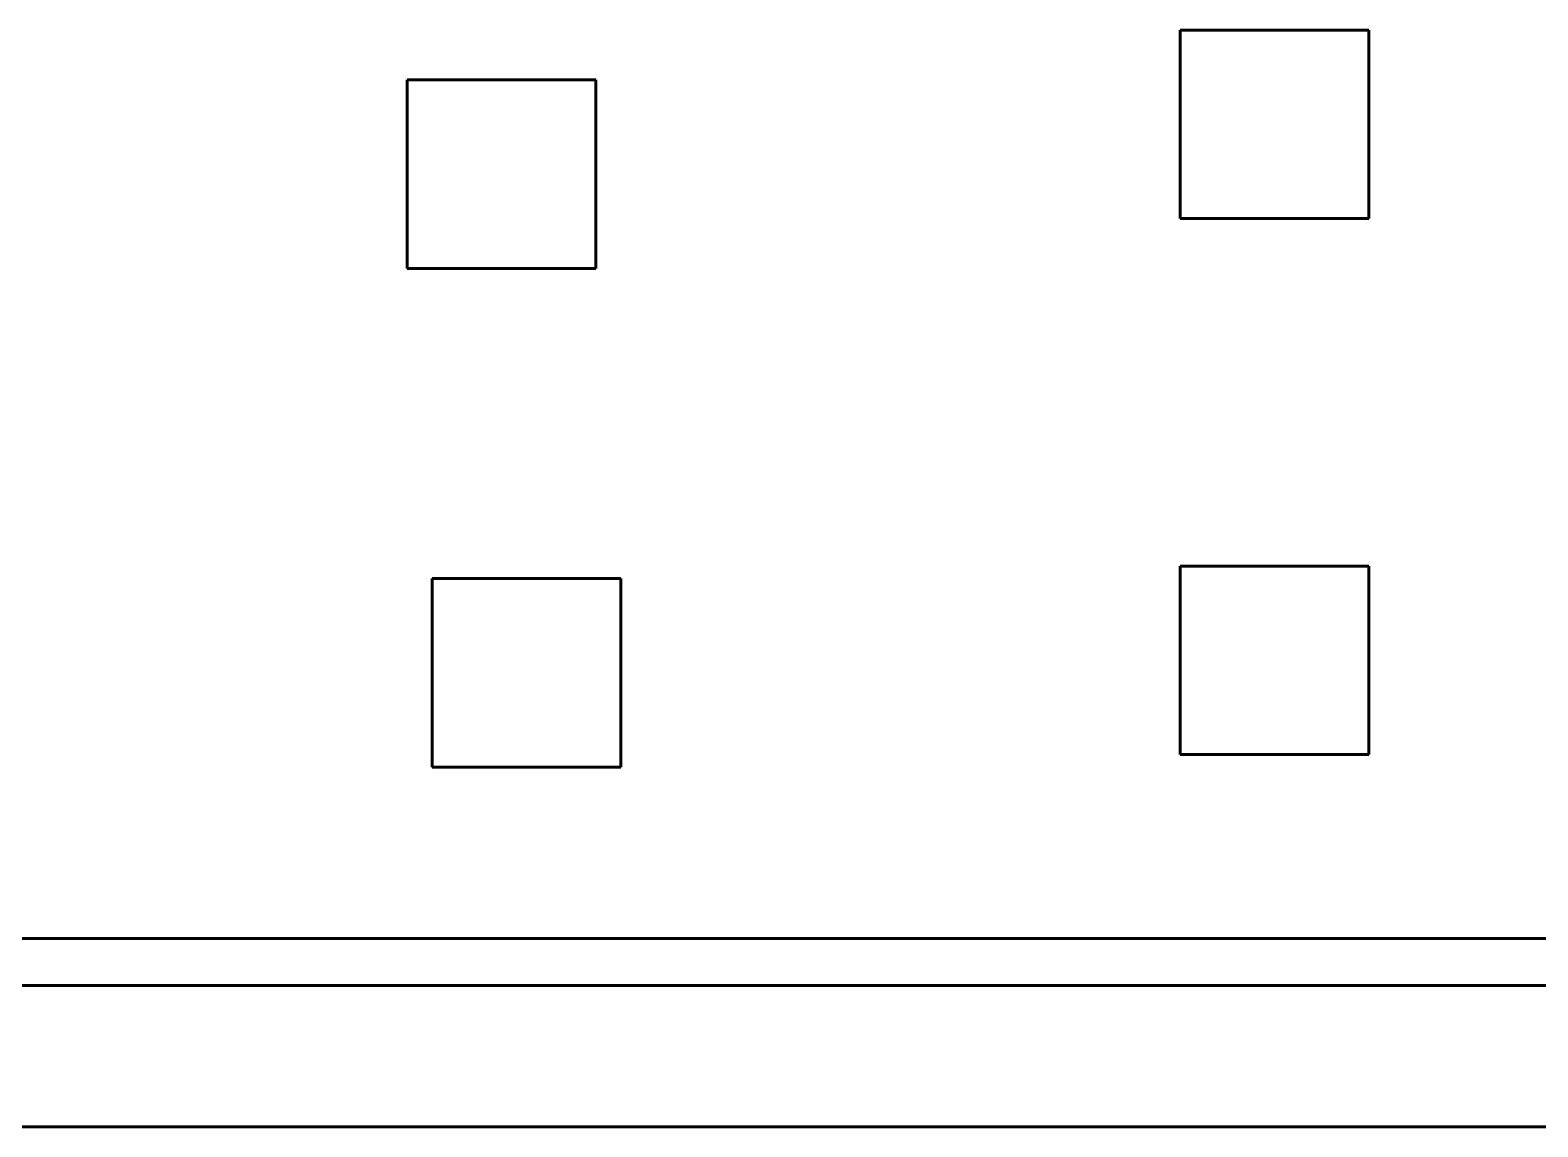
# Model space of a CAD drawing. Extents: x 0 to 297, y 0 to 292.
# Drawn here: x 127.35 to 143.35, y 85.61 to 97.24 of the extents above; entities that cross this region are included whole.
import ezdxf

# ---------------------------------------------------------------- set-up
doc = ezdxf.new("R2010")
doc.units = 0
doc.header["$MEASUREMENT"] = 0
doc.linetypes.add('K5LT_BASIC', pattern=[0])
doc.layers.add('Системный слой', color=7, linetype='Continuous')

# ---------------------------------------------------------------- blocks, each defined once
blk = doc.blocks.new('*U')
at = {"layer": 'Системный слой', "linetype": 'K5LT_BASIC', "lineweight": 60}
for p, q in [((141.556, 97.245), (139.556, 97.245)), ((139.556, 97.245), (139.556, 95.245)), ((141.556, 95.245), (141.556, 97.245)), ((133.353, 96.716), (131.353, 96.716)), ((131.353, 96.716), (131.353, 94.716)), ((133.353, 94.716), (133.353, 96.716)), ((139.556, 95.245), (141.556, 95.245)), ((131.353, 94.716), (133.353, 94.716)), ((141.556, 91.556), (139.556, 91.556)), ((139.556, 91.556), (139.556, 89.556)), ((141.556, 89.556), (141.556, 91.556)), ((133.618, 91.424), (131.618, 91.424)), ((131.618, 91.424), (131.618, 89.424)), ((133.618, 89.424), (133.618, 91.424)), ((139.556, 89.556), (141.556, 89.556)), ((131.618, 89.424), (133.618, 89.424))]:
    blk.add_line(p, q, dxfattribs=at)

msp = doc.modelspace()

# ---------------------------------------------------------------- linework, layer by layer
at = {"layer": 'Системный слой', "linetype": 'K5LT_BASIC', "lineweight": 60}
for p, q in [((126.6, 87.606), (146.798, 87.606)), ((127.1, 87.106), (146.299, 87.106)), ((127.1, 85.606), (146.799, 85.606))]:
    msp.add_line(p, q, dxfattribs=at)

# ---------------------------------------------------------------- block references
at = {"layer": 'Системный слой'}
msp.add_blockref('*U', (0, 0), dxfattribs=at)
msp.add_blockref('*U', (0, 0), dxfattribs=at)
msp.add_blockref('*U', (0, 0), dxfattribs=at)
msp.add_blockref('*U', (0, 0), dxfattribs=at)
msp.add_blockref('*U', (0, 0), dxfattribs=at)
msp.add_blockref('*U', (0, 0), dxfattribs=at)
msp.add_blockref('*U', (0, 0), dxfattribs=at)
msp.add_blockref('*U', (0, 0), dxfattribs=at)
msp.add_blockref('*U', (0, 0), dxfattribs=at)
msp.add_blockref('*U', (0, 0), dxfattribs=at)
msp.add_blockref('*U', (0, 0), dxfattribs=at)
msp.add_blockref('*U', (0, 0), dxfattribs=at)
msp.add_blockref('*U', (0, 0), dxfattribs=at)
msp.add_blockref('*U', (0, 0), dxfattribs=at)
msp.add_blockref('*U', (0, 0), dxfattribs=at)
msp.add_blockref('*U', (0, 0), dxfattribs=at)
msp.add_blockref('*U', (0, 0), dxfattribs=at)
msp.add_blockref('*U', (0, 0), dxfattribs=at)
msp.add_blockref('*U', (0, 0), dxfattribs=at)
msp.add_blockref('*U', (0, 0), dxfattribs=at)
msp.add_blockref('*U', (0, 0), dxfattribs=at)
msp.add_blockref('*U', (0, 0), dxfattribs=at)
msp.add_blockref('*U', (0, 0), dxfattribs=at)
msp.add_blockref('*U', (0, 0), dxfattribs=at)
msp.add_blockref('*U', (0, 0), dxfattribs=at)
msp.add_blockref('*U', (0, 0), dxfattribs=at)
msp.add_blockref('*U', (0, 0), dxfattribs=at)
msp.add_blockref('*U', (0, 0), dxfattribs=at)
msp.add_blockref('*U', (0, 0), dxfattribs=at)
msp.add_blockref('*U', (0, 0), dxfattribs=at)
msp.add_blockref('*U', (0, 0), dxfattribs=at)
msp.add_blockref('*U', (0, 0), dxfattribs=at)
msp.add_blockref('*U', (0, 0), dxfattribs=at)
msp.add_blockref('*U', (0, 0), dxfattribs=at)
msp.add_blockref('*U', (0, 0), dxfattribs=at)
msp.add_blockref('*U', (0, 0), dxfattribs=at)
msp.add_blockref('*U', (0, 0), dxfattribs=at)
msp.add_blockref('*U', (0, 0), dxfattribs=at)
msp.add_blockref('*U', (0, 0), dxfattribs=at)
msp.add_blockref('*U', (0, 0), dxfattribs=at)
msp.add_blockref('*U', (0, 0), dxfattribs=at)
msp.add_blockref('*U', (0, 0), dxfattribs=at)
msp.add_blockref('*U', (0, 0), dxfattribs=at)
msp.add_blockref('*U', (0, 0), dxfattribs=at)
msp.add_blockref('*U', (0, 0), dxfattribs=at)
msp.add_blockref('*U', (0, 0), dxfattribs=at)
msp.add_blockref('*U', (0, 0), dxfattribs=at)
msp.add_blockref('*U', (0, 0), dxfattribs=at)
msp.add_blockref('*U', (0, 0), dxfattribs=at)
msp.add_blockref('*U', (0, 0), dxfattribs=at)
msp.add_blockref('*U', (0, 0), dxfattribs=at)
msp.add_blockref('*U', (0, 0), dxfattribs=at)
msp.add_blockref('*U', (0, 0), dxfattribs=at)
msp.add_blockref('*U', (0, 0), dxfattribs=at)
msp.add_blockref('*U', (0, 0), dxfattribs=at)
msp.add_blockref('*U', (0, 0), dxfattribs=at)
msp.add_blockref('*U', (0, 0), dxfattribs=at)
msp.add_blockref('*U', (0, 0), dxfattribs=at)
msp.add_blockref('*U', (0, 0), dxfattribs=at)
msp.add_blockref('*U', (0, 0), dxfattribs=at)
msp.add_blockref('*U', (0, 0), dxfattribs=at)
msp.add_blockref('*U', (0, 0), dxfattribs=at)
msp.add_blockref('*U', (0, 0), dxfattribs=at)
msp.add_blockref('*U', (0, 0), dxfattribs=at)
msp.add_blockref('*U', (0, 0), dxfattribs=at)
msp.add_blockref('*U', (0, 0), dxfattribs=at)
msp.add_blockref('*U', (0, 0), dxfattribs=at)
msp.add_blockref('*U', (0, 0), dxfattribs=at)
msp.add_blockref('*U', (0, 0), dxfattribs=at)
msp.add_blockref('*U', (0, 0), dxfattribs=at)
msp.add_blockref('*U', (0, 0), dxfattribs=at)
msp.add_blockref('*U', (0, 0), dxfattribs=at)
msp.add_blockref('*U', (0, 0), dxfattribs=at)
msp.add_blockref('*U', (0, 0), dxfattribs=at)
msp.add_blockref('*U', (0, 0), dxfattribs=at)
msp.add_blockref('*U', (0, 0), dxfattribs=at)
msp.add_blockref('*U', (0, 0), dxfattribs=at)
msp.add_blockref('*U', (0, 0), dxfattribs=at)
msp.add_blockref('*U', (0, 0), dxfattribs=at)
msp.add_blockref('*U', (0, 0), dxfattribs=at)
msp.add_blockref('*U', (0, 0), dxfattribs=at)
msp.add_blockref('*U', (0, 0), dxfattribs=at)
msp.add_blockref('*U', (0, 0), dxfattribs=at)
msp.add_blockref('*U', (0, 0), dxfattribs=at)
msp.add_blockref('*U', (0, 0), dxfattribs=at)
msp.add_blockref('*U', (0, 0), dxfattribs=at)
msp.add_blockref('*U', (0, 0), dxfattribs=at)
msp.add_blockref('*U', (0, 0), dxfattribs=at)
msp.add_blockref('*U', (0, 0), dxfattribs=at)
msp.add_blockref('*U', (0, 0), dxfattribs=at)
msp.add_blockref('*U', (0, 0), dxfattribs=at)
msp.add_blockref('*U', (0, 0), dxfattribs=at)
msp.add_blockref('*U', (0, 0), dxfattribs=at)
msp.add_blockref('*U', (0, 0), dxfattribs=at)
msp.add_blockref('*U', (0, 0), dxfattribs=at)
msp.add_blockref('*U', (0, 0), dxfattribs=at)
msp.add_blockref('*U', (0, 0), dxfattribs=at)
msp.add_blockref('*U', (0, 0), dxfattribs=at)
msp.add_blockref('*U', (0, 0), dxfattribs=at)
msp.add_blockref('*U', (0, 0), dxfattribs=at)
msp.add_blockref('*U', (0, 0), dxfattribs=at)
msp.add_blockref('*U', (0, 0), dxfattribs=at)
msp.add_blockref('*U', (0, 0), dxfattribs=at)
msp.add_blockref('*U', (0, 0), dxfattribs=at)
msp.add_blockref('*U', (0, 0), dxfattribs=at)
msp.add_blockref('*U', (0, 0), dxfattribs=at)
msp.add_blockref('*U', (0, 0), dxfattribs=at)
msp.add_blockref('*U', (0, 0), dxfattribs=at)
msp.add_blockref('*U', (0, 0), dxfattribs=at)
msp.add_blockref('*U', (0, 0), dxfattribs=at)
msp.add_blockref('*U', (0, 0), dxfattribs=at)
msp.add_blockref('*U', (0, 0), dxfattribs=at)
msp.add_blockref('*U', (0, 0), dxfattribs=at)
msp.add_blockref('*U', (0, 0), dxfattribs=at)
msp.add_blockref('*U', (0, 0), dxfattribs=at)
msp.add_blockref('*U', (0, 0), dxfattribs=at)
msp.add_blockref('*U', (0, 0), dxfattribs=at)
msp.add_blockref('*U', (0, 0), dxfattribs=at)
msp.add_blockref('*U', (0, 0), dxfattribs=at)
msp.add_blockref('*U', (0, 0), dxfattribs=at)
msp.add_blockref('*U', (0, 0), dxfattribs=at)
msp.add_blockref('*U', (0, 0), dxfattribs=at)
msp.add_blockref('*U', (0, 0), dxfattribs=at)
msp.add_blockref('*U', (0, 0), dxfattribs=at)
msp.add_blockref('*U', (0, 0), dxfattribs=at)
msp.add_blockref('*U', (0, 0), dxfattribs=at)
msp.add_blockref('*U', (0, 0), dxfattribs=at)
msp.add_blockref('*U', (0, 0), dxfattribs=at)
msp.add_blockref('*U', (0, 0), dxfattribs=at)
msp.add_blockref('*U', (0, 0), dxfattribs=at)
msp.add_blockref('*U', (0, 0), dxfattribs=at)
msp.add_blockref('*U', (0, 0), dxfattribs=at)
msp.add_blockref('*U', (0, 0), dxfattribs=at)
msp.add_blockref('*U', (0, 0), dxfattribs=at)
msp.add_blockref('*U', (0, 0), dxfattribs=at)
msp.add_blockref('*U', (0, 0), dxfattribs=at)
msp.add_blockref('*U', (0, 0), dxfattribs=at)
msp.add_blockref('*U', (0, 0), dxfattribs=at)
msp.add_blockref('*U', (0, 0), dxfattribs=at)
msp.add_blockref('*U', (0, 0), dxfattribs=at)
msp.add_blockref('*U', (0, 0), dxfattribs=at)
msp.add_blockref('*U', (0, 0), dxfattribs=at)
msp.add_blockref('*U', (0, 0), dxfattribs=at)
msp.add_blockref('*U', (0, 0), dxfattribs=at)
msp.add_blockref('*U', (0, 0), dxfattribs=at)
msp.add_blockref('*U', (0, 0), dxfattribs=at)
msp.add_blockref('*U', (0, 0), dxfattribs=at)
msp.add_blockref('*U', (0, 0), dxfattribs=at)
msp.add_blockref('*U', (0, 0), dxfattribs=at)
msp.add_blockref('*U', (0, 0), dxfattribs=at)
msp.add_blockref('*U', (0, 0), dxfattribs=at)
msp.add_blockref('*U', (0, 0), dxfattribs=at)
msp.add_blockref('*U', (0, 0), dxfattribs=at)
msp.add_blockref('*U', (0, 0), dxfattribs=at)
msp.add_blockref('*U', (0, 0), dxfattribs=at)
msp.add_blockref('*U', (0, 0), dxfattribs=at)
msp.add_blockref('*U', (0, 0), dxfattribs=at)
msp.add_blockref('*U', (0, 0), dxfattribs=at)
msp.add_blockref('*U', (0, 0), dxfattribs=at)
msp.add_blockref('*U', (0, 0), dxfattribs=at)
msp.add_blockref('*U', (0, 0), dxfattribs=at)
msp.add_blockref('*U', (0, 0), dxfattribs=at)
msp.add_blockref('*U', (0, 0), dxfattribs=at)
msp.add_blockref('*U', (0, 0), dxfattribs=at)
msp.add_blockref('*U', (0, 0), dxfattribs=at)
msp.add_blockref('*U', (0, 0), dxfattribs=at)
msp.add_blockref('*U', (0, 0), dxfattribs=at)
msp.add_blockref('*U', (0, 0), dxfattribs=at)
msp.add_blockref('*U', (0, 0), dxfattribs=at)
msp.add_blockref('*U', (0, 0), dxfattribs=at)
msp.add_blockref('*U', (0, 0), dxfattribs=at)
msp.add_blockref('*U', (0, 0), dxfattribs=at)
msp.add_blockref('*U', (0, 0), dxfattribs=at)
msp.add_blockref('*U', (0, 0), dxfattribs=at)
msp.add_blockref('*U', (0, 0), dxfattribs=at)
msp.add_blockref('*U', (0, 0), dxfattribs=at)
msp.add_blockref('*U', (0, 0), dxfattribs=at)
msp.add_blockref('*U', (0, 0), dxfattribs=at)
msp.add_blockref('*U', (0, 0), dxfattribs=at)
msp.add_blockref('*U', (0, 0), dxfattribs=at)
msp.add_blockref('*U', (0, 0), dxfattribs=at)
msp.add_blockref('*U', (0, 0), dxfattribs=at)
msp.add_blockref('*U', (0, 0), dxfattribs=at)
msp.add_blockref('*U', (0, 0), dxfattribs=at)
msp.add_blockref('*U', (0, 0), dxfattribs=at)
msp.add_blockref('*U', (0, 0), dxfattribs=at)
msp.add_blockref('*U', (0, 0), dxfattribs=at)
msp.add_blockref('*U', (0, 0), dxfattribs=at)
msp.add_blockref('*U', (0, 0), dxfattribs=at)
msp.add_blockref('*U', (0, 0), dxfattribs=at)
msp.add_blockref('*U', (0, 0), dxfattribs=at)
msp.add_blockref('*U', (0, 0), dxfattribs=at)
msp.add_blockref('*U', (0, 0), dxfattribs=at)
msp.add_blockref('*U', (0, 0), dxfattribs=at)
msp.add_blockref('*U', (0, 0), dxfattribs=at)
msp.add_blockref('*U', (0, 0), dxfattribs=at)
msp.add_blockref('*U', (0, 0), dxfattribs=at)
msp.add_blockref('*U', (0, 0), dxfattribs=at)
msp.add_blockref('*U', (0, 0), dxfattribs=at)
msp.add_blockref('*U', (0, 0), dxfattribs=at)
msp.add_blockref('*U', (0, 0), dxfattribs=at)
msp.add_blockref('*U', (0, 0), dxfattribs=at)
msp.add_blockref('*U', (0, 0), dxfattribs=at)
msp.add_blockref('*U', (0, 0), dxfattribs=at)
msp.add_blockref('*U', (0, 0), dxfattribs=at)
msp.add_blockref('*U', (0, 0), dxfattribs=at)
msp.add_blockref('*U', (0, 0), dxfattribs=at)
msp.add_blockref('*U', (0, 0), dxfattribs=at)
msp.add_blockref('*U', (0, 0), dxfattribs=at)
msp.add_blockref('*U', (0, 0), dxfattribs=at)
msp.add_blockref('*U', (0, 0), dxfattribs=at)
msp.add_blockref('*U', (0, 0), dxfattribs=at)
msp.add_blockref('*U', (0, 0), dxfattribs=at)
msp.add_blockref('*U', (0, 0), dxfattribs=at)
msp.add_blockref('*U', (0, 0), dxfattribs=at)
msp.add_blockref('*U', (0, 0), dxfattribs=at)
msp.add_blockref('*U', (0, 0), dxfattribs=at)
msp.add_blockref('*U', (0, 0), dxfattribs=at)
msp.add_blockref('*U', (0, 0), dxfattribs=at)
msp.add_blockref('*U', (0, 0), dxfattribs=at)
msp.add_blockref('*U', (0, 0), dxfattribs=at)
msp.add_blockref('*U', (0, 0), dxfattribs=at)
msp.add_blockref('*U', (0, 0), dxfattribs=at)
msp.add_blockref('*U', (0, 0), dxfattribs=at)
msp.add_blockref('*U', (0, 0), dxfattribs=at)
msp.add_blockref('*U', (0, 0), dxfattribs=at)
msp.add_blockref('*U', (0, 0), dxfattribs=at)
msp.add_blockref('*U', (0, 0), dxfattribs=at)
msp.add_blockref('*U', (0, 0), dxfattribs=at)
msp.add_blockref('*U', (0, 0), dxfattribs=at)
msp.add_blockref('*U', (0, 0), dxfattribs=at)
msp.add_blockref('*U', (0, 0), dxfattribs=at)
msp.add_blockref('*U', (0, 0), dxfattribs=at)
msp.add_blockref('*U', (0, 0), dxfattribs=at)
msp.add_blockref('*U', (0, 0), dxfattribs=at)
msp.add_blockref('*U', (0, 0), dxfattribs=at)
msp.add_blockref('*U', (0, 0), dxfattribs=at)
msp.add_blockref('*U', (0, 0), dxfattribs=at)
msp.add_blockref('*U', (0, 0), dxfattribs=at)
msp.add_blockref('*U', (0, 0), dxfattribs=at)
msp.add_blockref('*U', (0, 0), dxfattribs=at)
msp.add_blockref('*U', (0, 0), dxfattribs=at)
msp.add_blockref('*U', (0, 0), dxfattribs=at)
msp.add_blockref('*U', (0, 0), dxfattribs=at)
msp.add_blockref('*U', (0, 0), dxfattribs=at)
msp.add_blockref('*U', (0, 0), dxfattribs=at)
msp.add_blockref('*U', (0, 0), dxfattribs=at)
msp.add_blockref('*U', (0, 0), dxfattribs=at)
msp.add_blockref('*U', (0, 0), dxfattribs=at)
msp.add_blockref('*U', (0, 0), dxfattribs=at)
msp.add_blockref('*U', (0, 0), dxfattribs=at)
msp.add_blockref('*U', (0, 0), dxfattribs=at)
msp.add_blockref('*U', (0, 0), dxfattribs=at)
msp.add_blockref('*U', (0, 0), dxfattribs=at)
msp.add_blockref('*U', (0, 0), dxfattribs=at)
msp.add_blockref('*U', (0, 0), dxfattribs=at)
msp.add_blockref('*U', (0, 0), dxfattribs=at)
msp.add_blockref('*U', (0, 0), dxfattribs=at)
msp.add_blockref('*U', (0, 0), dxfattribs=at)
msp.add_blockref('*U', (0, 0), dxfattribs=at)
msp.add_blockref('*U', (0, 0), dxfattribs=at)
msp.add_blockref('*U', (0, 0), dxfattribs=at)
msp.add_blockref('*U', (0, 0), dxfattribs=at)
msp.add_blockref('*U', (0, 0), dxfattribs=at)
msp.add_blockref('*U', (0, 0), dxfattribs=at)
msp.add_blockref('*U', (0, 0), dxfattribs=at)
msp.add_blockref('*U', (0, 0), dxfattribs=at)
msp.add_blockref('*U', (0, 0), dxfattribs=at)
msp.add_blockref('*U', (0, 0), dxfattribs=at)
msp.add_blockref('*U', (0, 0), dxfattribs=at)
msp.add_blockref('*U', (0, 0), dxfattribs=at)
msp.add_blockref('*U', (0, 0), dxfattribs=at)
msp.add_blockref('*U', (0, 0), dxfattribs=at)
msp.add_blockref('*U', (0, 0), dxfattribs=at)
msp.add_blockref('*U', (0, 0), dxfattribs=at)
msp.add_blockref('*U', (0, 0), dxfattribs=at)
msp.add_blockref('*U', (0, 0), dxfattribs=at)
msp.add_blockref('*U', (0, 0), dxfattribs=at)
msp.add_blockref('*U', (0, 0), dxfattribs=at)
msp.add_blockref('*U', (0, 0), dxfattribs=at)
msp.add_blockref('*U', (0, 0), dxfattribs=at)
msp.add_blockref('*U', (0, 0), dxfattribs=at)
msp.add_blockref('*U', (0, 0), dxfattribs=at)
msp.add_blockref('*U', (0, 0), dxfattribs=at)
msp.add_blockref('*U', (0, 0), dxfattribs=at)
msp.add_blockref('*U', (0, 0), dxfattribs=at)
msp.add_blockref('*U', (0, 0), dxfattribs=at)
msp.add_blockref('*U', (0, 0), dxfattribs=at)
msp.add_blockref('*U', (0, 0), dxfattribs=at)
msp.add_blockref('*U', (0, 0), dxfattribs=at)
msp.add_blockref('*U', (0, 0), dxfattribs=at)
msp.add_blockref('*U', (0, 0), dxfattribs=at)
msp.add_blockref('*U', (0, 0), dxfattribs=at)
msp.add_blockref('*U', (0, 0), dxfattribs=at)
msp.add_blockref('*U', (0, 0), dxfattribs=at)
msp.add_blockref('*U', (0, 0), dxfattribs=at)
msp.add_blockref('*U', (0, 0), dxfattribs=at)
msp.add_blockref('*U', (0, 0), dxfattribs=at)
msp.add_blockref('*U', (0, 0), dxfattribs=at)
msp.add_blockref('*U', (0, 0), dxfattribs=at)
msp.add_blockref('*U', (0, 0), dxfattribs=at)
msp.add_blockref('*U', (0, 0), dxfattribs=at)
msp.add_blockref('*U', (0, 0), dxfattribs=at)
msp.add_blockref('*U', (0, 0), dxfattribs=at)
msp.add_blockref('*U', (0, 0), dxfattribs=at)

doc.saveas('drawing.dxf')
